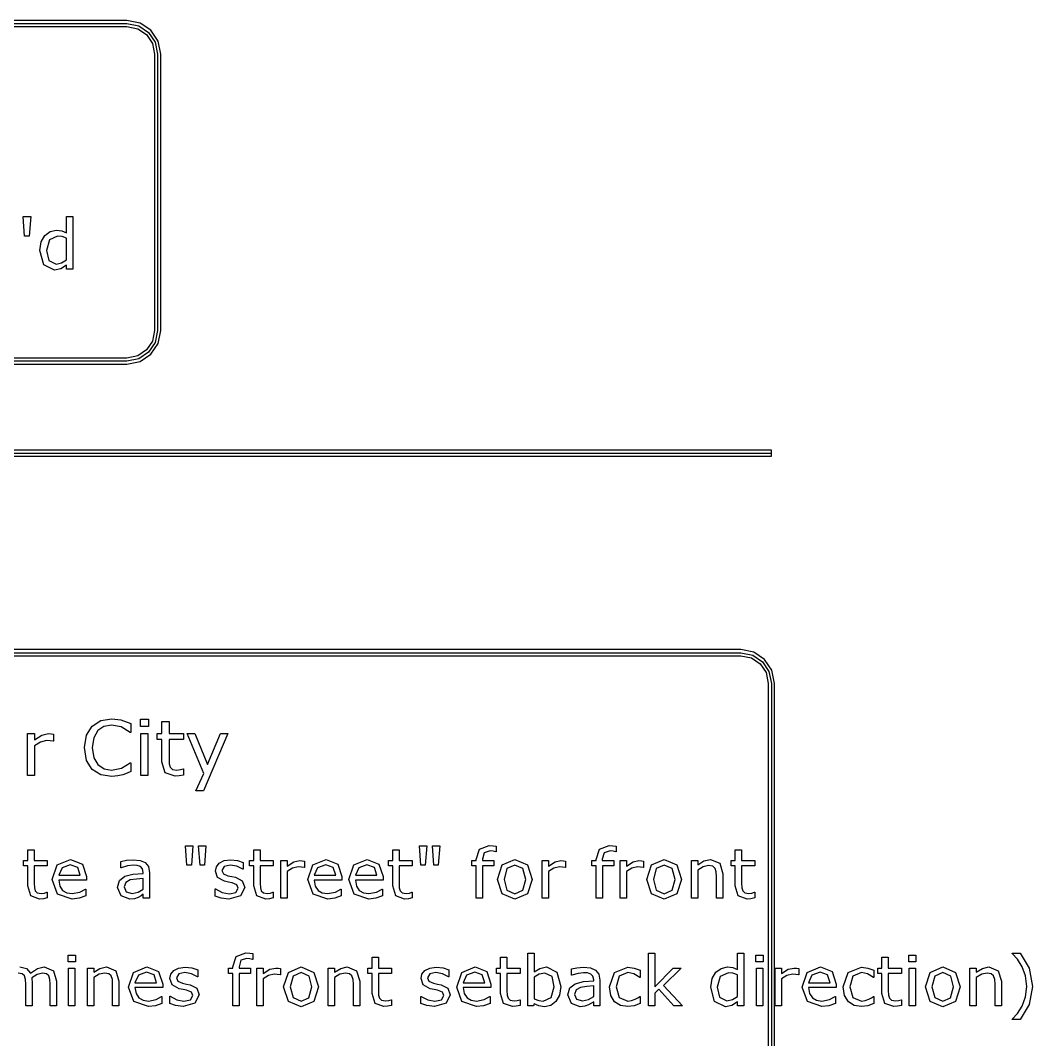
# Model space of a CAD drawing. Extents: x -17 to 192, y 167 to 459.
# Drawn here: x 149.25 to 184.16, y 271.88 to 307.02 of the extents above; entities that cross this region are included whole.
import ezdxf

# ---------------------------------------------------------------- set-up
doc = ezdxf.new("R2010")
doc.units = 0

msp = doc.modelspace()

# ---------------------------------------------------------------- linework, layer by layer
at = {"layer": 'Layer 1', "color": 7}
for points in [[(95.779046, 307.022796), (95.325814, 306.931318), (94.955743, 306.681831), (94.706256, 306.31176), (94.614778, 305.858528), (94.614778, 296.33354), (94.706256, 295.880308), (94.955743, 295.510237), (95.325814, 295.26075), (95.779046, 295.169272), (152.928974, 295.169272), (153.382206, 295.26075), (153.752277, 295.510237), (154.001764, 295.880308), (154.093242, 296.33354), (154.093242, 305.858528), (154.001764, 306.31176), (153.752277, 306.681831), (153.382206, 306.931318), (152.928974, 307.022796), (95.779046, 307.022796)], [(95.779046, 306.91686), (152.928974, 306.91686), (153.34169, 306.833946), (153.678008, 306.607562), (153.904392, 306.271244), (153.987306, 305.858528), (153.987306, 296.33354), (153.904392, 295.920824), (153.678008, 295.584506), (153.34169, 295.358122), (152.928974, 295.275208), (95.779046, 295.275208), (95.36633, 295.358122), (95.030012, 295.584506), (94.803628, 295.920824), (94.720714, 296.33354), (94.720714, 305.858528), (94.803628, 306.271244), (95.030012, 306.607562), (95.36633, 306.833946), (95.779046, 306.91686), (95.779046, 306.91686)], [(95.779046, 306.810924), (152.928974, 306.810924), (153.301175, 306.736575), (153.60374, 306.533294), (153.807021, 306.230729), (153.88137, 305.858528), (153.88137, 296.33354), (153.807021, 295.961339), (153.60374, 295.658774), (153.301175, 295.455493), (152.928974, 295.381144), (95.779046, 295.381144), (95.406845, 295.455493), (95.10428, 295.658774), (94.900999, 295.961339), (94.82665, 296.33354), (94.82665, 305.858528), (94.900999, 306.230729), (95.10428, 306.533294), (95.406845, 306.736575), (95.779046, 306.810924), (95.779046, 306.810924)], [(149.608833, 300.259393), (149.558835, 299.586181), (149.400704, 299.586181), (149.350709, 300.259393), (149.608833, 300.259393)], [(151.068043, 298.450204), (150.849452, 298.450204), (150.849452, 298.586242), (150.652954, 298.459507), (150.430874, 298.41416), (150.06113, 298.593219), (149.925092, 299.089698), (149.9716, 299.383867), (150.0995, 299.603622), (150.283207, 299.738496), (150.501801, 299.785004), (150.683183, 299.762911), (150.849452, 299.696636), (150.849452, 300.259391), (151.068043, 300.259391), (151.068043, 298.450204)], [(150.849452, 298.769953), (150.849452, 299.515254), (150.691321, 299.569901), (150.539006, 299.585008), (150.252979, 299.457109), (150.150659, 299.094342), (150.229725, 298.742039), (150.483195, 298.622278), (150.671557, 298.662974), (150.849452, 298.769945), (150.849452, 298.769953)], [(4.762494, 292.206148), (4.762494, 291.994276), (175.153946, 291.994276), (175.153946, 292.206148), (4.762494, 292.206148)], [(4.762494, 292.100212), (175.153946, 292.100212)], [(94.720714, 285.32699), (94.267482, 285.235512), (93.897411, 284.986025), (93.647924, 284.615954), (93.556446, 284.162722), (93.556446, 239.183612), (93.647924, 238.73038), (93.897411, 238.360309), (94.267482, 238.110822), (94.720714, 238.019344), (174.095614, 238.019344), (174.548846, 238.110822), (174.918917, 238.360309), (175.168404, 238.73038), (175.259882, 239.183612), (175.259882, 284.162722), (175.168404, 284.615954), (174.918917, 284.986025), (174.548846, 285.235512), (174.095614, 285.32699), (94.720714, 285.32699)], [(94.720714, 285.221054), (174.095614, 285.221054), (174.50833, 285.13814), (174.844648, 284.911756), (175.071032, 284.575438), (175.153946, 284.162722), (175.153946, 239.183612), (175.071032, 238.770896), (174.844648, 238.434578), (174.50833, 238.208194), (174.095614, 238.12528), (94.720714, 238.12528), (94.307998, 238.208194), (93.97168, 238.434578), (93.745296, 238.770896), (93.662382, 239.183612), (93.662382, 284.162722), (93.745296, 284.575438), (93.97168, 284.911756), (94.307998, 285.13814), (94.720714, 285.221054), (94.720714, 285.221054)], [(94.720714, 285.115118), (174.095614, 285.115118), (174.467815, 285.040769), (174.77038, 284.837488), (174.973661, 284.534923), (175.04801, 284.162722), (175.04801, 239.183612), (174.973661, 238.811411), (174.77038, 238.508846), (174.467815, 238.305565), (174.095614, 238.231216), (94.720714, 238.231216), (94.348513, 238.305565), (94.045948, 238.508846), (93.842667, 238.811411), (93.768318, 239.183612), (93.768318, 284.162722), (93.842667, 284.534923), (94.045948, 284.837488), (94.348513, 285.040769), (94.720714, 285.115118), (94.720714, 285.115118)], [(153.063332, 281.127251), (152.934141, 281.069117), (152.784279, 281.012271), (152.612456, 280.97093), (152.409627, 280.952833), (152.028513, 281.01097), (151.731373, 281.195712), (151.537588, 281.507063), (151.467825, 281.947604), (151.535005, 282.372643), (151.728791, 282.689159), (152.024637, 282.880362), (152.410918, 282.946249), (152.719684, 282.908784), (153.063332, 282.777011), (153.063332, 282.47341), (153.043964, 282.47341), (152.728738, 282.667198), (152.394135, 282.727917), (152.130584, 282.680115), (151.922588, 282.534132), (151.783062, 282.288667), (151.733969, 281.947604), (151.78823, 281.598788), (151.93034, 281.361076), (152.140919, 281.218966), (152.396718, 281.173752), (152.742948, 281.237053), (153.045256, 281.426966), (153.063353, 281.426966), (153.063332, 281.127251)], [(153.666655, 282.672376), (153.392769, 282.672376), (153.392769, 282.924299), (153.666655, 282.924299), (153.666655, 282.672376)], [(154.881049, 281.000638), (154.731186, 280.970922), (154.587785, 280.959307), (154.251889, 281.078163), (154.136909, 281.459276), (154.136909, 282.22667), (153.972836, 282.22667), (153.972836, 282.430791), (154.136909, 282.430791), (154.136909, 282.845493), (154.379788, 282.845493), (154.379788, 282.430791), (154.881049, 282.430791), (154.881049, 282.22667), (154.379788, 282.22667), (154.379788, 281.569089), (154.384948, 281.390805), (154.421122, 281.271949), (154.498636, 281.195725), (154.651081, 281.172468), (154.775105, 281.189269), (154.868121, 281.218982), (154.881033, 281.218982), (154.881049, 281.000638)], [(150.399415, 282.165948), (150.386503, 282.165948), (150.280567, 282.184046), (150.16042, 282.190502), (149.94338, 282.140117), (149.741842, 282.012218), (149.741842, 280.987726), (149.498962, 280.987726), (149.498962, 282.430788), (149.741842, 282.430788), (149.741842, 282.217624), (149.996349, 282.381695), (150.222433, 282.430788), (150.314158, 282.426899), (150.399423, 282.415284), (150.399415, 282.165948)], [(153.651151, 280.987726), (153.408271, 280.987726), (153.408271, 282.430788), (153.651151, 282.430788), (153.651151, 280.987726)], [(156.409378, 282.43078), (155.567052, 280.455451), (155.307379, 280.455451), (155.576095, 281.057481), (155.001196, 282.43078), (155.264744, 282.43078), (155.707871, 281.361079), (156.15487, 282.43078), (156.409378, 282.43078)], [(150.182634, 276.766013), (150.047758, 276.739269), (149.918697, 276.728818), (149.61639, 276.835789), (149.512908, 277.178789), (149.512908, 277.869446), (149.365242, 277.869446), (149.365242, 278.053154), (149.512908, 278.053154), (149.512908, 278.426388), (149.731499, 278.426388), (149.731499, 278.053154), (150.182634, 278.053154), (150.182634, 277.869446), (149.731499, 277.869446), (149.731499, 277.277621), (149.736156, 277.117165), (149.76871, 277.010197), (149.838475, 276.941596), (149.975675, 276.920667), (150.087297, 276.935775), (150.171011, 276.962516), (150.182626, 276.962516), (150.182634, 276.766013)], [(155.20325, 278.563587), (155.153254, 277.890375), (154.999775, 277.890375), (154.94978, 278.563587), (155.20325, 278.563587)], [(155.65206, 278.563587), (155.602064, 277.890375), (155.448585, 277.890375), (155.398586, 278.563587), (155.65206, 278.563587)], [(157.977495, 276.766026), (157.842622, 276.739282), (157.713561, 276.728831), (157.411253, 276.835802), (157.30777, 277.178802), (157.30777, 277.869459), (157.160106, 277.869459), (157.160106, 278.053167), (157.30777, 278.053167), (157.30777, 278.426401), (157.526363, 278.426401), (157.526363, 278.053167), (157.977495, 278.053167), (157.977495, 277.869459), (157.526363, 277.869459), (157.526363, 277.277635), (157.53102, 277.117178), (157.563577, 277.01021), (157.633339, 276.941609), (157.770541, 276.92068), (157.882161, 276.935788), (157.965878, 276.96253), (157.977493, 276.96253), (157.977495, 276.766026)], [(162.769059, 276.766026), (162.634183, 276.739282), (162.505122, 276.728831), (162.202815, 276.835802), (162.099333, 277.178802), (162.099333, 277.869459), (161.951667, 277.869459), (161.951667, 278.053167), (162.099333, 278.053167), (162.099333, 278.426401), (162.317924, 278.426401), (162.317924, 278.053167), (162.769059, 278.053167), (162.769059, 277.869459), (162.317924, 277.869459), (162.317924, 277.277635), (162.322581, 277.117178), (162.355135, 277.01021), (162.4249, 276.941609), (162.5621, 276.92068), (162.673722, 276.935788), (162.757436, 276.96253), (162.769051, 276.96253), (162.769059, 276.766026)], [(163.266703, 278.563587), (163.216705, 277.890375), (163.063225, 277.890375), (163.01323, 278.563587), (163.266703, 278.563587)], [(163.715512, 278.563587), (163.665514, 277.890375), (163.512035, 277.890375), (163.462039, 278.563587), (163.715512, 278.563587)], [(165.661901, 278.351974), (165.650286, 278.351974), (165.556105, 278.372902), (165.453786, 278.384518), (165.249146, 278.321732), (165.186361, 278.097326), (165.186361, 278.053143), (165.580521, 278.053143), (165.580521, 277.869435), (165.193338, 277.869435), (165.193338, 276.754398), (164.974745, 276.754398), (164.974745, 277.869446), (164.827081, 277.869446), (164.827081, 278.053154), (164.974745, 278.053154), (164.974745, 278.096175), (165.089854, 278.450804), (165.422393, 278.575216), (165.553779, 278.568231), (165.661912, 278.551959), (165.661901, 278.351974)], [(169.797691, 278.351974), (169.786076, 278.351974), (169.691897, 278.372902), (169.589578, 278.384518), (169.384939, 278.321732), (169.322153, 278.097326), (169.322153, 278.053143), (169.716313, 278.053143), (169.716313, 277.869435), (169.329127, 277.869435), (169.329127, 276.754398), (169.110537, 276.754398), (169.110537, 277.869446), (168.962873, 277.869446), (168.962873, 278.053154), (169.110537, 278.053154), (169.110537, 278.096175), (169.225646, 278.450804), (169.558185, 278.575216), (169.689572, 278.568231), (169.797704, 278.551959), (169.797691, 278.351974)], [(174.578788, 276.766013), (174.443914, 276.739269), (174.31485, 276.728818), (174.012546, 276.835789), (173.909062, 277.178789), (173.909062, 277.869446), (173.761398, 277.869446), (173.761398, 278.053154), (173.909062, 278.053154), (173.909062, 278.426388), (174.127652, 278.426388), (174.127652, 278.053154), (174.578788, 278.053154), (174.578788, 277.869446), (174.127652, 277.869446), (174.127652, 277.277621), (174.132309, 277.117165), (174.164866, 277.010197), (174.234629, 276.941596), (174.371831, 276.920667), (174.48345, 276.935775), (174.567167, 276.962516), (174.578782, 276.962516), (174.578788, 276.766013)], [(151.533711, 277.381089), (150.576794, 277.381089), (150.612838, 277.171801), (150.711671, 277.026461), (150.854686, 276.942744), (151.038394, 276.914841), (151.304657, 276.967162), (151.496506, 277.071808), (151.508121, 277.071808), (151.508121, 276.83345), (151.282553, 276.755546), (151.040709, 276.724154), (150.536088, 276.898561), (150.354706, 277.396205), (150.527949, 277.901987), (150.986062, 278.089185), (151.390688, 277.935706), (151.533701, 277.499686), (151.533711, 277.381089)], [(153.711484, 276.754398), (153.494054, 276.754398), (153.494054, 276.892762), (153.414989, 276.836951), (153.319647, 276.781139), (153.194073, 276.736957), (153.027806, 276.718357), (152.73015, 276.834628), (152.608064, 277.131122), (152.670849, 277.369479), (152.852234, 277.513656), (153.1371, 277.584583), (153.494054, 277.612486), (153.494054, 277.646207), (153.467313, 277.769455), (153.392899, 277.846192), (153.281277, 277.882239), (153.145239, 277.891552), (152.953392, 277.868295), (152.734799, 277.803184), (152.723184, 277.803184), (152.723184, 278.025262), (152.908056, 278.063631), (153.146414, 278.08456), (153.384771, 278.061303), (153.561502, 277.984563), (153.673124, 277.8462), (153.711494, 277.635748), (153.711484, 276.754398)], [(156.99035, 277.128794), (156.842683, 276.836951), (156.441546, 276.723005), (156.176447, 276.756724), (155.975295, 276.832299), (155.975295, 277.077634), (155.986911, 277.077634), (156.217127, 276.953222), (156.460136, 276.907877), (156.685703, 276.954386), (156.767094, 277.100888), (156.722912, 277.217159), (156.553153, 277.284599), (156.431069, 277.30902), (156.295031, 277.339251), (156.052022, 277.471802), (155.981095, 277.688066), (156.013652, 277.83922), (156.11481, 277.965955), (156.279915, 278.051998), (156.505483, 278.084552), (156.74035, 278.055485), (156.939177, 277.986884), (156.939177, 277.753178), (156.927561, 277.753178), (156.724086, 277.856661), (156.489216, 277.89968), (156.286905, 277.853172), (156.20435, 277.717134), (156.254348, 277.596211), (156.412479, 277.529936), (156.547353, 277.50203), (156.672927, 277.476445), (156.907797, 277.356687), (156.99035, 277.128794), (156.99035, 277.128794)], [(159.051848, 277.814796), (159.040233, 277.814796), (158.944888, 277.831068), (158.836755, 277.836889), (158.641419, 277.791542), (158.460037, 277.676433), (158.460037, 276.754398), (158.241443, 276.754398), (158.241443, 278.053154), (158.460037, 278.053154), (158.460037, 277.861305), (158.689091, 278.008971), (158.892566, 278.053154), (158.975119, 278.049661), (159.051859, 278.03921), (159.051848, 277.814796)], [(160.344791, 277.381103), (159.387874, 277.381103), (159.423918, 277.171815), (159.52275, 277.026474), (159.665763, 276.942757), (159.849473, 276.914854), (160.115736, 276.967176), (160.307585, 277.071821), (160.319201, 277.071821), (160.319201, 276.833463), (160.093633, 276.75556), (159.851788, 276.724167), (159.347168, 276.898575), (159.165785, 277.396218), (159.339029, 277.902), (159.797141, 278.089198), (160.201765, 277.935719), (160.34478, 277.499699), (160.344791, 277.381103)], [(161.763308, 277.381103), (160.80639, 277.381103), (160.842435, 277.171815), (160.941264, 277.026474), (161.084279, 276.942757), (161.26799, 276.914854), (161.534253, 276.967176), (161.726099, 277.071821), (161.737715, 277.071821), (161.737715, 276.833463), (161.512147, 276.75556), (161.270302, 276.724167), (160.765682, 276.898575), (160.584297, 277.396218), (160.757543, 277.902), (161.215653, 278.089198), (161.620279, 277.935719), (161.763295, 277.499699), (161.763308, 277.381103)], [(166.907172, 277.403195), (166.744392, 276.902064), (166.308373, 276.718354), (165.870028, 276.902064), (165.70841, 277.403195), (165.870028, 277.904326), (166.308373, 278.089198), (166.744392, 277.904326), (166.907172, 277.403195), (166.907172, 277.403195)], [(168.055938, 277.814796), (168.044323, 277.814796), (167.948978, 277.831068), (167.840845, 277.836889), (167.645509, 277.791542), (167.464127, 277.676433), (167.464127, 276.754398), (167.245534, 276.754398), (167.245534, 278.053154), (167.464127, 278.053154), (167.464127, 277.861305), (167.693182, 278.008971), (167.896657, 278.053154), (167.979209, 278.049661), (168.055949, 278.03921), (168.055938, 277.814796)], [(170.746469, 277.814796), (170.734854, 277.814796), (170.639512, 277.831068), (170.531379, 277.836889), (170.336043, 277.791542), (170.154658, 277.676433), (170.154658, 276.754398), (169.936068, 276.754398), (169.936068, 278.053154), (170.154658, 278.053154), (170.154658, 277.861305), (170.383713, 278.008971), (170.587191, 278.053154), (170.669743, 278.049661), (170.746483, 278.03921), (170.746469, 277.814796)], [(172.059177, 277.403195), (171.896397, 276.902064), (171.460378, 276.718354), (171.022033, 276.902064), (170.860415, 277.403195), (171.022033, 277.904326), (171.460378, 278.089198), (171.896397, 277.904326), (172.059177, 277.403195), (172.059177, 277.403195)], [(173.483507, 276.754398), (173.264916, 276.754398), (173.264916, 277.493886), (173.254438, 277.661317), (173.216069, 277.784565), (173.132352, 277.856656), (172.990501, 277.881077), (172.803303, 277.836894), (172.616106, 277.724111), (172.616106, 276.754398), (172.397515, 276.754398), (172.397515, 278.053154), (172.616106, 278.053154), (172.616106, 277.908977), (172.827722, 278.041528), (173.052125, 278.089198), (173.373035, 277.962463), (173.483493, 277.59737), (173.483507, 276.754398)], [(151.320934, 277.54852), (151.23373, 277.814783), (150.974444, 277.908964), (150.694229, 277.805483), (150.576794, 277.54852), (151.320934, 277.54852)], [(160.132013, 277.548533), (160.044809, 277.814796), (159.785523, 277.908977), (159.505309, 277.805496), (159.387874, 277.548533), (160.132013, 277.548533)], [(161.55053, 277.548533), (161.463326, 277.814796), (161.20404, 277.908977), (160.923826, 277.805496), (160.80639, 277.548533), (161.55053, 277.548533)], [(166.681607, 277.403195), (166.582774, 277.777591), (166.308373, 277.900839), (166.031645, 277.777591), (165.933977, 277.403195), (166.03281, 277.032287), (166.308373, 276.906713), (166.581613, 277.031125), (166.681607, 277.403195), (166.681607, 277.403195)], [(171.833609, 277.403195), (171.73478, 277.777591), (171.460378, 277.900839), (171.183651, 277.777591), (171.085982, 277.403195), (171.184815, 277.032287), (171.460378, 276.906713), (171.733615, 277.031125), (171.833609, 277.403195), (171.833609, 277.403195)], [(153.494054, 277.074147), (153.494054, 277.435752), (153.258023, 277.418316), (153.044083, 277.384598), (152.891766, 277.300881), (152.833632, 277.14624), (152.901068, 276.977645), (153.106869, 276.921834), (153.317321, 276.966017), (153.494054, 277.074152), (153.494054, 277.074147)], [(157.270564, 274.647812), (157.258949, 274.647812), (157.164771, 274.66874), (157.062451, 274.680356), (156.857812, 274.61757), (156.795026, 274.393164), (156.795026, 274.348981), (157.189186, 274.348981), (157.189186, 274.165273), (156.802001, 274.165273), (156.802001, 273.050236), (156.58341, 273.050236), (156.58341, 274.165284), (156.435746, 274.165284), (156.435746, 274.348992), (156.58341, 274.348992), (156.58341, 274.392013), (156.69852, 274.746642), (157.031058, 274.871054), (157.162445, 274.864069), (157.270577, 274.847797), (157.270564, 274.647812)], [(167.893159, 273.709484), (167.84665, 273.41648), (167.723402, 273.197889), (167.542017, 273.059526), (167.324588, 273.014179), (167.131578, 273.04092), (166.968796, 273.110685), (166.954844, 273.050236), (166.750205, 273.050236), (166.750205, 274.859425), (166.968796, 274.859425), (166.968796, 274.212954), (167.164135, 274.336202), (167.396677, 274.385036), (167.759446, 274.208303), (167.893159, 273.709497), (167.893159, 273.709484)], [(172.083595, 273.050236), (171.795239, 273.050236), (171.274342, 273.618806), (171.132491, 273.48393), (171.132491, 273.050236), (170.9139, 273.050236), (170.9139, 274.859425), (171.132491, 274.859425), (171.132491, 273.699033), (171.763847, 274.348992), (172.039413, 274.348992), (171.43596, 273.749029), (172.083595, 273.050236)], [(174.204392, 273.050236), (173.985801, 273.050236), (173.985801, 273.186274), (173.789304, 273.059539), (173.567223, 273.014192), (173.197479, 273.193251), (173.061441, 273.68973), (173.107949, 273.983899), (173.235849, 274.203654), (173.419557, 274.338528), (173.63815, 274.385036), (173.819532, 274.362943), (173.985801, 274.296668), (173.985801, 274.859423), (174.204392, 274.859423), (174.204392, 273.050236)], [(184.163074, 273.71531), (184.049129, 273.08628), (183.72938, 272.571195), (183.46312, 272.571195), (183.46312, 272.58281), (183.642176, 272.779308), (183.801468, 273.037433), (183.915416, 273.351366), (183.958437, 273.715297), (183.915416, 274.078067), (183.801468, 274.393161), (183.642176, 274.651286), (183.46312, 274.847786), (183.46312, 274.859402), (183.72938, 274.859402), (184.049129, 274.344317), (184.163074, 273.715287), (184.163074, 273.71531)], [(151.150016, 274.566421), (150.90352, 274.566421), (150.90352, 274.79315), (151.150016, 274.79315), (151.150016, 274.566421)], [(162.051661, 273.061851), (161.916787, 273.035107), (161.787723, 273.024656), (161.485419, 273.131627), (161.381935, 273.474627), (161.381935, 274.165284), (161.234271, 274.165284), (161.234271, 274.348992), (161.381935, 274.348992), (161.381935, 274.722226), (161.600526, 274.722226), (161.600526, 274.348992), (162.051661, 274.348992), (162.051661, 274.165284), (161.600526, 274.165284), (161.600526, 273.573459), (161.605182, 273.413003), (161.637739, 273.306035), (161.707502, 273.237434), (161.844704, 273.216505), (161.956324, 273.231613), (162.04004, 273.258354), (162.051656, 273.258354), (162.051661, 273.061851)], [(166.486268, 273.061851), (166.351394, 273.035107), (166.222333, 273.024656), (165.920026, 273.131627), (165.816542, 273.474627), (165.816542, 274.165284), (165.668878, 274.165284), (165.668878, 274.348992), (165.816542, 274.348992), (165.816542, 274.722226), (166.035135, 274.722226), (166.035135, 274.348992), (166.486268, 274.348992), (166.486268, 274.165284), (166.035135, 274.165284), (166.035135, 273.573459), (166.039792, 273.413003), (166.072349, 273.306035), (166.142111, 273.237434), (166.279314, 273.216505), (166.390933, 273.231613), (166.47465, 273.258354), (166.486265, 273.258354), (166.486268, 273.061851)], [(174.869466, 274.566421), (174.62297, 274.566421), (174.62297, 274.79315), (174.869466, 274.79315), (174.869466, 274.566421)], [(179.637776, 273.061864), (179.502899, 273.03512), (179.373838, 273.024669), (179.071531, 273.13164), (178.96805, 273.47464), (178.96805, 274.165297), (178.820384, 274.165297), (178.820384, 274.349005), (178.96805, 274.349005), (178.96805, 274.722239), (179.186641, 274.722239), (179.186641, 274.349005), (179.637776, 274.349005), (179.637776, 274.165297), (179.186641, 274.165297), (179.186641, 273.573473), (179.191297, 273.413016), (179.223852, 273.306048), (179.293617, 273.237447), (179.430816, 273.216518), (179.542439, 273.231626), (179.626153, 273.258368), (179.637768, 273.258368), (179.637776, 273.061864)], [(180.136581, 274.566421), (179.890085, 274.566421), (179.890085, 274.79315), (180.136581, 274.79315), (180.136581, 274.566421)], [(150.494242, 273.050236), (150.275651, 273.050236), (150.275651, 273.789724), (150.267502, 273.951342), (150.236109, 274.075754), (150.159369, 274.15133), (150.01519, 274.176915), (149.831482, 274.130407), (149.647772, 274.014136), (149.653593, 273.951347), (149.655974, 273.881585), (149.655974, 273.050236), (149.437383, 273.050236), (149.437383, 273.789724), (149.429234, 273.952506), (149.397841, 274.076916), (149.321102, 274.15133), (149.176925, 274.176915)], [(149.238549, 274.385036), (149.462953, 274.329225), (149.601316, 274.174584), (149.843161, 274.33504), (150.076867, 274.385036), (150.391964, 274.254811), (150.494284, 273.893208), (150.494242, 273.050236)], [(151.136062, 273.050236), (150.917471, 273.050236), (150.917471, 274.348992), (151.136062, 274.348992), (151.136062, 273.050236)], [(152.654572, 273.050236), (152.435982, 273.050236), (152.435982, 273.789724), (152.425531, 273.957155), (152.387161, 274.080403), (152.303444, 274.152494), (152.161593, 274.176915), (151.974396, 274.132732), (151.787198, 274.019949), (151.787198, 273.050236), (151.568607, 273.050236), (151.568607, 274.348992), (151.787198, 274.348992), (151.787198, 274.204815), (151.998811, 274.337366), (152.223217, 274.385036), (152.544127, 274.258301), (152.654586, 273.893208), (152.654572, 273.050236)], [(154.162619, 273.676941), (153.205701, 273.676941), (153.241746, 273.467653), (153.340575, 273.322312), (153.48359, 273.238595), (153.667301, 273.210692), (153.933561, 273.263014), (154.12541, 273.367659), (154.137026, 273.367659), (154.137026, 273.129301), (153.911458, 273.051398), (153.669613, 273.020005), (153.164993, 273.194413), (152.983608, 273.692056), (153.156854, 274.197838), (153.614964, 274.385036), (154.01959, 274.231557), (154.162605, 273.795537), (154.162619, 273.676941)], [(153.949841, 273.844371), (153.862637, 274.110634), (153.603351, 274.204815), (153.323137, 274.101334), (153.205701, 273.844371), (153.949841, 273.844371)], [(155.421841, 273.424632), (155.274177, 273.132789), (154.87304, 273.018843), (154.607938, 273.052562), (154.406789, 273.128137), (154.406789, 273.373472), (154.418404, 273.373472), (154.648623, 273.24906), (154.891632, 273.203715), (155.1172, 273.250224), (155.198588, 273.396726), (155.154405, 273.512997), (154.984649, 273.580437), (154.862565, 273.604858), (154.726527, 273.635089), (154.483518, 273.76764), (154.412591, 273.983904), (154.445148, 274.135058), (154.546304, 274.261793), (154.711411, 274.347836), (154.936979, 274.38039), (155.171847, 274.351323), (155.370673, 274.282722), (155.370673, 274.049016), (155.359058, 274.049016), (155.155583, 274.152499), (154.920712, 274.195518), (154.718399, 274.14901), (154.635847, 274.012972), (154.685845, 273.892049), (154.843973, 273.825774), (154.978849, 273.797868), (155.104423, 273.772283), (155.339291, 273.652525), (155.421843, 273.424632), (155.421841, 273.424632)], [(158.219343, 274.110634), (158.207728, 274.110634), (158.112385, 274.126906), (158.004253, 274.132727), (157.808916, 274.08738), (157.627532, 273.972271), (157.627532, 273.050236), (157.408941, 273.050236), (157.408941, 274.348992), (157.627532, 274.348992), (157.627532, 274.157143), (157.856586, 274.304809), (158.060064, 274.348992), (158.142616, 274.345499), (158.219356, 274.335048), (158.219343, 274.110634)], [(159.53205, 273.699033), (159.369271, 273.197902), (158.933251, 273.014192), (158.494906, 273.197902), (158.333288, 273.699033), (158.494906, 274.200164), (158.933251, 274.385036), (159.369271, 274.200164), (159.53205, 273.699033), (159.53205, 273.699033)], [(159.306483, 273.699033), (159.207653, 274.073429), (158.933251, 274.196677), (158.656524, 274.073429), (158.558856, 273.699033), (158.657688, 273.328125), (158.933251, 273.202551), (159.206489, 273.326963), (159.306483, 273.699033), (159.306483, 273.699033)], [(160.95638, 273.050236), (160.737789, 273.050236), (160.737789, 273.789724), (160.727312, 273.957155), (160.688942, 274.080403), (160.605228, 274.152494), (160.463374, 274.176915), (160.276177, 274.132732), (160.088979, 274.019949), (160.088979, 273.050236), (159.870388, 273.050236), (159.870388, 274.348992), (160.088979, 274.348992), (160.088979, 274.204815), (160.300595, 274.337366), (160.524998, 274.385036), (160.845909, 274.258301), (160.956367, 273.893208), (160.95638, 273.050236)], [(164.080605, 273.424618), (163.932939, 273.132775), (163.531802, 273.01883), (163.266703, 273.052548), (163.065551, 273.128124), (163.065551, 273.373459), (163.077166, 273.373459), (163.307385, 273.249046), (163.550391, 273.203702), (163.775959, 273.25021), (163.85735, 273.396713), (163.813167, 273.512984), (163.643411, 273.580423), (163.521324, 273.604844), (163.385286, 273.635076), (163.142277, 273.767626), (163.071353, 273.983891), (163.103907, 274.135045), (163.205066, 274.26178), (163.370171, 274.347822), (163.595738, 274.380377), (163.830606, 274.35131), (164.029432, 274.282709), (164.029432, 274.049002), (164.01779, 274.049002), (163.814315, 274.152486), (163.579448, 274.195505), (163.377134, 274.148996), (163.294582, 274.012958), (163.344577, 273.892036), (163.502708, 273.825761), (163.637582, 273.797855), (163.763156, 273.77227), (163.998026, 273.652512), (164.080579, 273.424618), (164.080605, 273.424618)], [(165.480516, 273.676927), (164.523602, 273.676927), (164.559646, 273.467639), (164.658475, 273.322299), (164.801491, 273.238582), (164.985198, 273.210679), (165.251462, 273.263), (165.443311, 273.367646), (165.454926, 273.367646), (165.454926, 273.129288), (165.229358, 273.051384), (164.987511, 273.019992), (164.482893, 273.194399), (164.301508, 273.692043), (164.474754, 274.197825), (164.932864, 274.385023), (165.337491, 274.231544), (165.480503, 273.795524), (165.480516, 273.676927)], [(165.267741, 273.844358), (165.180537, 274.110621), (164.921251, 274.204802), (164.641034, 274.101321), (164.523602, 273.844358), (165.267741, 273.844358)], [(167.667591, 273.703663), (167.590852, 274.055966), (167.343191, 274.176889), (167.150181, 274.135032), (166.968796, 274.029225), (166.968796, 273.285085), (167.128091, 273.226948), (167.280406, 273.210676), (167.564107, 273.329273), (167.667591, 273.703669), (167.667591, 273.703663)], [(169.243074, 273.050236), (169.025645, 273.050236), (169.025645, 273.1886), (168.94658, 273.132789), (168.851238, 273.076977), (168.725664, 273.032795), (168.559395, 273.014195), (168.261739, 273.130466), (168.139655, 273.42696), (168.20244, 273.665317), (168.383825, 273.809494), (168.668691, 273.880421), (169.025645, 273.908324), (169.025645, 273.942045), (168.998904, 274.065293), (168.92449, 274.14203), (168.812868, 274.178077), (168.67683, 274.18739), (168.484981, 274.164133), (168.26639, 274.099022), (168.254775, 274.099022), (168.254775, 274.3211), (168.439647, 274.359469), (168.678005, 274.380398), (168.916359, 274.357141), (169.093093, 274.280401), (169.204715, 274.142038), (169.243085, 273.931586), (169.243074, 273.050236)], [(170.624383, 273.131627), (170.416257, 273.050236), (170.20813, 273.021169), (169.950006, 273.061864), (169.748857, 273.187436), (169.61747, 273.399052), (169.570962, 273.697869), (169.745369, 274.197838), (170.20813, 274.379223), (170.426721, 274.34783), (170.624383, 274.271091), (170.624383, 274.028082), (170.612768, 274.028082), (170.405803, 274.147843), (170.198838, 274.1897), (169.904672, 274.064126), (169.797701, 273.697869), (169.902347, 273.336263), (170.198838, 273.210692), (170.333715, 273.228128), (170.456963, 273.273475), (170.546492, 273.324635), (170.612768, 273.372308), (170.624383, 273.372308), (170.624383, 273.131627)], [(173.985801, 273.369985), (173.985801, 274.115286), (173.827671, 274.169933), (173.675356, 274.18504), (173.389328, 274.057141), (173.287009, 273.694374), (173.366074, 273.342071), (173.619545, 273.22231), (173.807906, 273.263006), (173.985801, 273.369977), (173.985801, 273.369985)], [(174.855515, 273.050236), (174.636924, 273.050236), (174.636924, 274.348992), (174.855515, 274.348992), (174.855515, 273.050236)], [(176.09846, 274.110634), (176.086844, 274.110634), (175.991502, 274.126906), (175.88337, 274.132727), (175.688031, 274.08738), (175.506648, 273.972271), (175.506648, 273.050236), (175.288058, 273.050236), (175.288058, 274.348992), (175.506648, 274.348992), (175.506648, 274.157143), (175.735703, 274.304809), (175.939178, 274.348992), (176.021733, 274.345499), (176.09847, 274.335048), (176.09846, 274.110634)], [(177.391403, 273.676941), (176.434485, 273.676941), (176.47053, 273.467653), (176.569362, 273.322312), (176.712377, 273.238595), (176.896085, 273.210692), (177.162348, 273.263014), (177.354197, 273.367659), (177.365812, 273.367659), (177.365812, 273.129301), (177.140245, 273.051398), (176.8984, 273.020005), (176.393782, 273.194413), (176.212397, 273.692056), (176.385641, 274.197838), (176.843753, 274.385036), (177.24838, 274.231557), (177.391392, 273.795537), (177.391403, 273.676941)], [(177.178625, 273.844371), (177.091421, 274.110634), (176.832135, 274.204815), (176.551921, 274.101334), (176.434485, 273.844371), (177.178625, 273.844371)], [(178.683184, 273.131627), (178.475058, 273.050236), (178.266929, 273.021169), (178.008807, 273.061864), (177.807658, 273.187436), (177.676269, 273.399052), (177.62976, 273.697869), (177.804168, 274.197838), (178.266929, 274.379223), (178.485522, 274.34783), (178.683184, 274.271091), (178.683184, 274.028082), (178.671569, 274.028082), (178.464607, 274.147843), (178.257642, 274.1897), (177.963474, 274.064126), (177.856505, 273.697869), (177.961148, 273.336263), (178.257642, 273.210692), (178.392516, 273.228128), (178.515764, 273.273475), (178.605294, 273.324635), (178.671569, 273.372308), (178.683184, 273.372308), (178.683184, 273.131627)], [(180.12263, 273.050236), (179.904036, 273.050236), (179.904036, 274.348992), (180.12263, 274.348992), (180.12263, 273.050236)], [(181.662069, 273.699033), (181.499287, 273.197902), (181.063267, 273.014192), (180.624922, 273.197902), (180.463304, 273.699033), (180.624922, 274.200164), (181.063267, 274.385036), (181.499287, 274.200164), (181.662069, 273.699033), (181.662069, 273.699033)], [(181.436501, 273.699033), (181.337669, 274.073429), (181.063267, 274.196677), (180.78654, 274.073429), (180.688872, 273.699033), (180.787704, 273.328125), (181.063267, 273.202551), (181.336507, 273.326963), (181.436501, 273.699033), (181.436501, 273.699033)], [(183.086398, 273.050236), (182.867808, 273.050236), (182.867808, 273.789724), (182.85733, 273.957155), (182.81896, 274.080403), (182.735246, 274.152494), (182.593396, 274.176915), (182.406198, 274.132732), (182.219, 274.019949), (182.219, 273.050236), (182.000407, 273.050236), (182.000407, 274.348992), (182.219, 274.348992), (182.219, 274.204815), (182.430613, 274.337366), (182.65502, 274.385036), (182.97593, 274.258301), (183.086388, 273.893208), (183.086398, 273.050236)], [(169.025645, 273.369985), (169.025645, 273.73159), (168.789614, 273.714154), (168.575674, 273.680436), (168.423357, 273.596719), (168.365222, 273.442078), (168.432659, 273.273483), (168.63846, 273.217672), (168.848912, 273.261855), (169.025645, 273.36999), (169.025645, 273.369985)]]:
    msp.add_lwpolyline(points, dxfattribs=at)

doc.saveas('drawing.dxf')
